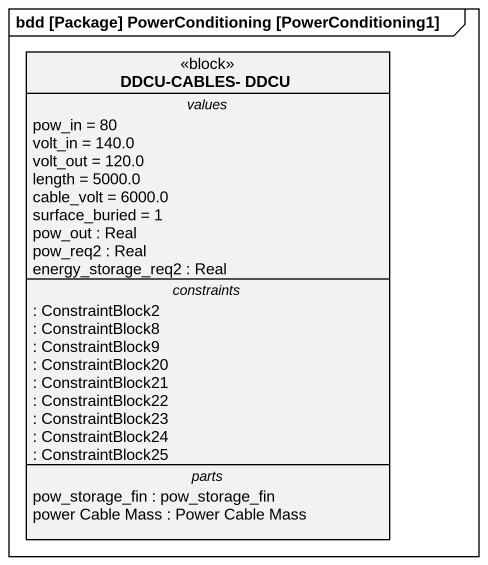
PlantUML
@startuml
mainframe bdd [Package] PowerConditioning [PowerConditioning1]
hide circle
hide empty members
class "DDCU-CABLES- DDCU" as DDCU_CABLES_DDCU <<block>> {
  -- values --
  pow_in = 80
  volt_in = 140.0
  volt_out = 120.0
  length = 5000.0
  cable_volt = 6000.0
  surface_buried = 1
  pow_out : Real
  pow_req2 : Real
  energy_storage_req2 : Real
  -- constraints --
  : ConstraintBlock2
  : ConstraintBlock8
  : ConstraintBlock9
  : ConstraintBlock20
  : ConstraintBlock21
  : ConstraintBlock22
  : ConstraintBlock23
  : ConstraintBlock24
  : ConstraintBlock25
  -- parts --
  pow_storage_fin : pow_storage_fin
  power Cable Mass : Power Cable Mass
}
@enduml
